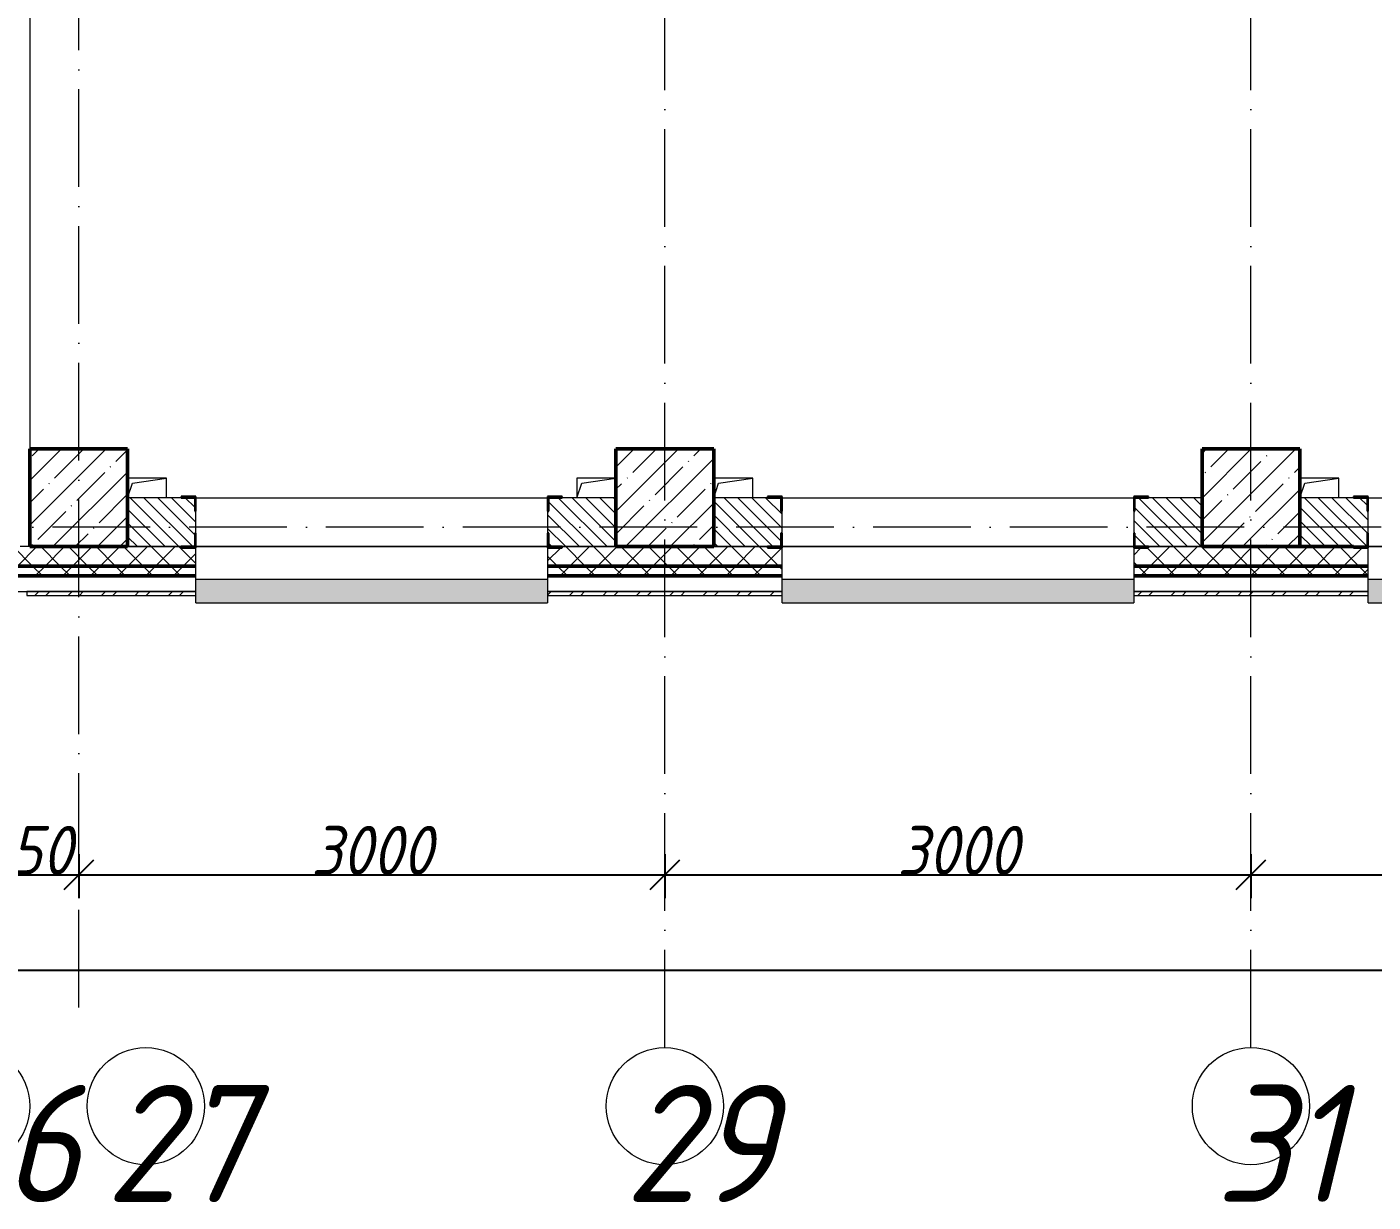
# Model space of a CAD drawing. Header units: millimetres. Extents: x -606178 to 312196, y -19338 to 632709.
# Drawn here: x -102380 to -95490, y 446520 to 452535 of the extents above; entities that cross this region are included whole.
import ezdxf

# ---------------------------------------------------------------- set-up
doc = ezdxf.new("R2010")
doc.units = ezdxf.units.MM
doc.linetypes.add('50_200_ШТРИХ_1Т_ш5_п1_п1_', pattern=[700, 500, -100, 0, -100])
for name, color, linetype, lineweight in [('A-____-____-DIMS', 7, 'Continuous', 9), ('A-FLOR-____-OTLN', 7, 'Continuous', 9), ('A-GENM-____-MCUT', 7, 'Continuous', 25), ('A-GENM-____-OTLN', 7, 'Continuous', 9), ('A-GENM-____-OTLN-1', 7, 'Continuous', 25), ('A-GLAZ-____-OTLN', 7, 'Continuous', 9), ('A-WALL-____-MCUT-2', 7, 'Continuous', 50), ('A-WALL-____-MCUT-3', 7, 'Continuous', 9), ('A-WALL-____-OTLN', 7, 'Continuous', 9), ('A-WALL-____-PATT-1', 7, 'Continuous', 9), ('A-WALL-FNSH-MCUT-1', 7, 'Continuous', 9), ('S-COLS-____-MCUT', 7, 'Continuous', 50), ('S-COLS-____-OTLN', 7, 'Continuous', 9), ('S-GRID-____-IDEN', 7, 'Continuous', 9), ('S-GRID-____-OTLN-1', 7, '50_200_ШТРИХ_1Т_ш5_п1_п1_', 9)]:
    doc.layers.add(name, color=color, linetype=linetype, lineweight=lineweight)
doc.layers.add('A-GLAZ-____-OTLN-1', color=7, linetype='Continuous', lineweight=9, true_color=0xc0c0c0)
doc.styles.add('ISOCPEUR_I', font='isocpeui.ttf', dxfattribs={"width": 0.9, "height": 2.5})
doc.styles.add('ISOCPEUR_I_9', font='isocpeui.ttf', dxfattribs={"width": 0.9, "height": 250})
doc.dimstyles.new('ISO-2_5_0_9К_БОЛЬШОЙ_ОСИ', dxfattribs={"dimscale": 304.8, "dimtxt": 248.995294, "dimasz": 0.492126, "dimexe": 0.393701, "dimexo": 0, "dimgap": 0, "dimtad": 1, "dimdec": 0, "dimzin": 0, "dimdsep": 46, "dimtxsty": 'ISOCPEUR_I_9', "dimblk1": 'OBLIQUE', "dimblk2": 'OBLIQUE', "dimsah": 1, "dimcen": 0.09, "dimdle": 0.393701, "dimazin": 0, "dimtfac": 1, "dimtdec": 4, "dimtix": 1, "dimtmove": 0, "dimatfit": 3, "dimfxl": 1, "dimtvp": 1, "dimtolj": 1, "dimtzin": 0, "dimarcsym": 2})
pattern_1 = [(45, (-140714.89, 451794.26), (-70.71068, 70.71068), []), (135, (-140714.89, 451794.26), (-70.71068, -70.71068), [])]
pattern_2 = [(135, (-140714.89, 451794.26), (-35.35534, -35.35534), [])]

# ---------------------------------------------------------------- blocks, each defined once
blk = doc.blocks.new('BSC_Колонна _Прямоугольная - 500х500-V71-АР1_План отверстий 3 этажа в осях 1-64_А-ГГ')
at = {"layer": 'S-COLS-____-OTLN'}
h = blk.add_hatch(dxfattribs=at)
h.set_pattern_fill('FP_108', color=256, style=0, pattern_type=2)
h.set_pattern_definition([(45, (-41600, 1668.96), (-114.04925, 114.04925), []), (45, (-41485.95, 1668.96), (-114.04925, 114.04925), [201.613, -40.323, 3.353, -36.97])])
h.paths.add_polyline_path([(-250, -250), (250, -250), (250, 250), (-250, 250)], flags=0)
at = {"layer": 'S-COLS-____-MCUT'}
for p, q in [((250, 250), (-250, 250)), ((-250, 250), (-250, -250)), ((250, -250), (250, 250)), ((-250, -250), (250, -250))]:
    blk.add_line(p, q, dxfattribs=at)
blk = doc.blocks.new('BSC_Колонна _Прямоугольная - 500х500-V106-АР1_План отверстий 3 этажа в осях 1-64_А-ГГ')
at = {"layer": 'S-COLS-____-OTLN'}
h = blk.add_hatch(dxfattribs=at)
h.set_pattern_fill('FP_129', color=256, style=0, pattern_type=2)
h.set_pattern_definition([(45, (-38600, 1668.96), (-114.04925, 114.04925), []), (45, (-38485.95, 1668.96), (-114.04925, 114.04925), [201.613, -40.323, 3.353, -36.97])])
h.paths.add_polyline_path([(-250, -250), (250, -250), (250, 250), (-250, 250)], flags=0)
at = {"layer": 'S-COLS-____-MCUT'}
for p, q in [((250, 250), (-250, 250)), ((-250, 250), (-250, -250)), ((250, -250), (250, 250)), ((-250, -250), (250, -250))]:
    blk.add_line(p, q, dxfattribs=at)
blk = doc.blocks.new('BSC_Колонна _Прямоугольная - 500х500-V108-АР1_План отверстий 3 этажа в осях 1-64_А-ГГ')
at = {"layer": 'S-COLS-____-OTLN'}
h = blk.add_hatch(dxfattribs=at)
h.set_pattern_fill('FP_131', color=256, style=0, pattern_type=2)
h.set_pattern_definition([(45, (-44600, 1668.96), (-114.04925, 114.04925), []), (45, (-44485.95, 1668.96), (-114.04925, 114.04925), [201.613, -40.323, 3.353, -36.97])])
h.paths.add_polyline_path([(-250, -250), (250, -250), (250, 250), (-250, 250)], flags=0)
at = {"layer": 'S-COLS-____-MCUT'}
for p, q in [((250, 250), (-250, 250)), ((-250, 250), (-250, -250)), ((250, -250), (250, 250)), ((-250, -250), (250, -250))]:
    blk.add_line(p, q, dxfattribs=at)
blk = doc.blocks.new('Фахверк_СКБ_Уголок - 250_2700-27497298-АР1_План отверстий 3 этажа в осях 1-64_А-ГГ')
at = {"layer": 'A-GENM-____-MCUT'}
for p, q in [((200, 181), (125, 181)), ((125, 181), (125, 106)), ((131, 106), (131, 175)), ((131, 175), (200, 175)), ((200, 175), (200, 181)), ((125, 106), (131, 106)), ((131, -6), (125, -6)), ((125, -6), (125, -81)), ((131, -75), (131, -6)), ((125, -81), (200, -81)), ((200, -75), (131, -75)), ((200, -81), (200, -75))]:
    blk.add_line(p, q, dxfattribs=at)
blk = doc.blocks.new('AR_Отверстие прямоугольное _в плите_ - AR_Отверстие прямоугольное _в плите_-30510712-АР1_План отверстий 3 этажа в осях 1-64_А-ГГ')
at = {"layer": 'A-GENM-____-OTLN'}
for p, q in [((100, 50), (-100, 50)), ((-100, -50), (-75, 25)), ((-75, 25), (100, 50)), ((100, -50), (100, 50))]:
    blk.add_line(p, q, dxfattribs=at)
blk = doc.blocks.new('AR_Отверстие прямоугольное _в плите_ - AR_Отверстие прямоугольное _в плите_-V177-АР1_План отверстий 3 этажа в осях 1-64_А-ГГ')
at = {"layer": 'A-GENM-____-OTLN'}
for p, q in [((100, 50), (-100, 50)), ((-100, 50), (-100, -50)), ((-100, -50), (-75, 25)), ((-75, 25), (100, 50))]:
    blk.add_line(p, q, dxfattribs=at)
blk = doc.blocks.new('Отлив_СКБ - Отлив витража_120_НВФ-31885687-АР1_План отверстий 3 этажа в осях 1-64_А-ГГ')
at = {"layer": 'A-GLAZ-____-OTLN-1'}
for points in [[(0, 0), (0, -2), (1800, -2), (1800, 0), (534.2, 0)], [(0, -2), (0, -120), (1800, -120), (1800, -2), (534.2, -2)]]:
    blk.add_hatch(color=256, dxfattribs=at).paths.add_polyline_path(points, flags=0)
at = {"layer": 'A-GLAZ-____-OTLN'}
for p, q in [((0, 0), (1800, 0)), ((1800, -2), (0, -2)), ((0, -120), (0, -83)), ((0, -120), (1800, -120)), ((1800, -83), (1800, -120))]:
    blk.add_line(p, q, dxfattribs=at)
blk = doc.blocks.new('Отлив_СКБ - Отлив витража_120_НВФ-31885688-АР1_План отверстий 3 этажа в осях 1-64_А-ГГ')
at = {"layer": 'A-GLAZ-____-OTLN-1'}
for points in [[(4275.3, -2), (4800, -2), (4800, 0), (0, 0), (0, -2), (740.4, -2)], [(4275.3, -120), (4800, -120), (4800, -2), (0, -2), (0, -120), (740.4, -120)]]:
    blk.add_hatch(color=256, dxfattribs=at).paths.add_polyline_path(points, flags=0)
at = {"layer": 'A-GLAZ-____-OTLN'}
for p, q in [((0, 0), (4800, 0)), ((4800, -2), (0, -2)), ((0, -120), (0, -83)), ((0, -120), (4800, -120)), ((4800, -83), (4800, -120))]:
    blk.add_line(p, q, dxfattribs=at)
blk = doc.blocks.new('Ось сетки - Круг_Ø6_00__ISO-2_5_0_9K_-25732049-АР1_План отверстий 1 этажа в осях 1-64_А-ГГ')
at = {"layer": 'S-GRID-____-IDEN'}
blk.add_circle((0, 0), 3, dxfattribs=at)
blk = doc.blocks.new('_Oblique')
at = {"color": 0, "linetype": 'ByBlock', "lineweight": -2}
blk.add_line((-0.5, -0.5), (0.5, 0.5), dxfattribs=at)
blk = doc.blocks.new('*D5072')
at = {"layer": 'A-____-____-DIMS', "color": 0, "lineweight": -2, "transparency": 16777216}
for p, q in [((-102664.9, 448301.8), (-102664.9, 448075.7)), ((-102114.9, 448301.8), (-102114.9, 448075.7)), ((-102784.9, 448195.7), (-101994.9, 448195.7))]:
    blk.add_line(p, q, dxfattribs=at)
at = {"layer": 'Defpoints', "color": 0, "transparency": 16777216}
for p in [(-102664.9, 448301.8), (-102114.9, 448301.8), (-102114.9, 448195.7)]:
    blk.add_point(p, dxfattribs=at)
at = {"layer": 'A-____-____-DIMS', "color": 0, "lineweight": -2, "transparency": 16777216, "xscale": 150, "yscale": 150, "zscale": 150, "rotation": 180}
blk.add_blockref('_Oblique', (-102664.9, 448195.7), dxfattribs=at)
at = {"layer": 'A-____-____-DIMS', "color": 0, "lineweight": -2, "transparency": 16777216, "xscale": 150, "yscale": 150, "zscale": 150}
blk.add_blockref('_Oblique', (-102114.9, 448195.7), dxfattribs=at)
at = {"layer": 'A-____-____-DIMS', "color": 0, "transparency": 16777216, "insert": (-102389.9, 448320.7), "char_height": 250, "width": 568.858, "attachment_point": 5, "style": 'ISOCPEUR_I_9'}
blk.add_mtext('\\A1;550', dxfattribs=at)
blk = doc.blocks.new('*D5073')
at = {"layer": 'A-____-____-DIMS', "color": 0, "lineweight": -2, "transparency": 16777216}
for p, q in [((-102114.9, 448301.8), (-102114.9, 448075.7)), ((-99114.9, 448301.8), (-99114.9, 448075.7)), ((-102234.9, 448195.7), (-98994.9, 448195.7))]:
    blk.add_line(p, q, dxfattribs=at)
at = {"layer": 'Defpoints', "color": 0, "transparency": 16777216}
for p in [(-102114.9, 448301.8), (-99114.9, 448301.8), (-99114.9, 448195.7)]:
    blk.add_point(p, dxfattribs=at)
at = {"layer": 'A-____-____-DIMS', "color": 0, "lineweight": -2, "transparency": 16777216, "xscale": 150, "yscale": 150, "zscale": 150, "rotation": 180}
blk.add_blockref('_Oblique', (-102114.9, 448195.7), dxfattribs=at)
at = {"layer": 'A-____-____-DIMS', "color": 0, "lineweight": -2, "transparency": 16777216, "xscale": 150, "yscale": 150, "zscale": 150}
blk.add_blockref('_Oblique', (-99114.9, 448195.7), dxfattribs=at)
at = {"layer": 'A-____-____-DIMS', "color": 0, "transparency": 16777216, "insert": (-100614.9, 448320.7), "char_height": 250, "width": 758.478, "attachment_point": 5, "style": 'ISOCPEUR_I_9'}
blk.add_mtext('\\A1;3000', dxfattribs=at)
blk = doc.blocks.new('*D5074')
at = {"layer": 'A-____-____-DIMS', "color": 0, "lineweight": -2, "transparency": 16777216}
for p, q in [((-99114.9, 448301.8), (-99114.9, 448075.7)), ((-96114.9, 448301.8), (-96114.9, 448075.7)), ((-99234.9, 448195.7), (-95994.9, 448195.7))]:
    blk.add_line(p, q, dxfattribs=at)
at = {"layer": 'Defpoints', "color": 0, "transparency": 16777216}
for p in [(-99114.9, 448301.8), (-96114.9, 448301.8), (-96114.9, 448195.7)]:
    blk.add_point(p, dxfattribs=at)
at = {"layer": 'A-____-____-DIMS', "color": 0, "lineweight": -2, "transparency": 16777216, "xscale": 150, "yscale": 150, "zscale": 150, "rotation": 180}
blk.add_blockref('_Oblique', (-99114.9, 448195.7), dxfattribs=at)
at = {"layer": 'A-____-____-DIMS', "color": 0, "lineweight": -2, "transparency": 16777216, "xscale": 150, "yscale": 150, "zscale": 150}
blk.add_blockref('_Oblique', (-96114.9, 448195.7), dxfattribs=at)
at = {"layer": 'A-____-____-DIMS', "color": 0, "transparency": 16777216, "insert": (-97614.9, 448320.7), "char_height": 250, "width": 758.478, "attachment_point": 5, "style": 'ISOCPEUR_I_9'}
blk.add_mtext('\\A1;3000', dxfattribs=at)
blk = doc.blocks.new('*D5075')
at = {"layer": 'A-____-____-DIMS', "color": 0, "lineweight": -2, "transparency": 16777216}
for p, q in [((-96114.9, 448301.8), (-96114.9, 448075.7)), ((-90114.9, 448301.8), (-90114.9, 448075.7)), ((-96234.9, 448195.7), (-89994.9, 448195.7))]:
    blk.add_line(p, q, dxfattribs=at)
at = {"layer": 'Defpoints', "color": 0, "transparency": 16777216}
for p in [(-96114.9, 448301.8), (-90114.9, 448301.8), (-90114.9, 448195.7)]:
    blk.add_point(p, dxfattribs=at)
at = {"layer": 'A-____-____-DIMS', "color": 0, "lineweight": -2, "transparency": 16777216, "xscale": 150, "yscale": 150, "zscale": 150, "rotation": 180}
blk.add_blockref('_Oblique', (-96114.9, 448195.7), dxfattribs=at)
at = {"layer": 'A-____-____-DIMS', "color": 0, "lineweight": -2, "transparency": 16777216, "xscale": 150, "yscale": 150, "zscale": 150}
blk.add_blockref('_Oblique', (-90114.9, 448195.7), dxfattribs=at)
at = {"layer": 'A-____-____-DIMS', "color": 0, "transparency": 16777216, "insert": (-93114.9, 448320.7), "char_height": 250, "width": 758.478, "attachment_point": 5, "style": 'ISOCPEUR_I_9'}
blk.add_mtext('\\A1;6000', dxfattribs=at)
blk = doc.blocks.new('*D5091')
at = {"layer": 'A-____-____-DIMS', "color": 0, "lineweight": -2, "transparency": 16777216}
for p, q in [((-143064.9, 447813.6), (-143064.9, 447587.5)), ((-39564.9, 447813.6), (-39564.9, 447587.5)), ((-143184.9, 447707.5), (-39444.9, 447707.5))]:
    blk.add_line(p, q, dxfattribs=at)
at = {"layer": 'Defpoints', "color": 0, "transparency": 16777216}
for p in [(-143064.9, 447813.6), (-39564.9, 447813.6), (-39564.9, 447707.5)]:
    blk.add_point(p, dxfattribs=at)
at = {"layer": 'A-____-____-DIMS', "color": 0, "lineweight": -2, "transparency": 16777216, "xscale": 150, "yscale": 150, "zscale": 150, "rotation": 180}
blk.add_blockref('_Oblique', (-143064.9, 447707.5), dxfattribs=at)
at = {"layer": 'A-____-____-DIMS', "color": 0, "lineweight": -2, "transparency": 16777216, "xscale": 150, "yscale": 150, "zscale": 150}
blk.add_blockref('_Oblique', (-39564.9, 447707.5), dxfattribs=at)
at = {"layer": 'A-____-____-DIMS', "color": 0, "transparency": 16777216, "insert": (-91314.9, 447832.5), "char_height": 250, "width": 1080.257, "attachment_point": 5, "style": 'ISOCPEUR_I_9'}
blk.add_mtext('\\A1;103500', dxfattribs=at)

msp = doc.modelspace()

# ---------------------------------------------------------------- hatches: boundary and pattern name
at = {"layer": 'A-WALL-____-PATT-1'}
h = msp.add_hatch(dxfattribs=at)
h.set_pattern_fill('FP_6', color=256, style=0, pattern_type=2)
h.set_pattern_definition(pattern_2)
h.paths.add_polyline_path([(-99708.891, 449875.3011), (-99364.891, 449875.3011), (-99364.891, 450125.3011), (-99708.891, 450125.3011), (-99708.891, 450056.3011), (-99714.891, 450056.3011), (-99714.891, 449944.3011), (-99708.891, 449944.3011), (-99708.891, 449879.5868)], flags=0)
h.paths.add_polyline_path([(-101520.891, 449875.3011), (-101520.891, 449944.3011), (-101514.891, 449944.3011), (-101514.891, 450056.3011), (-101520.891, 450056.3011), (-101520.891, 450125.3011), (-101864.891, 450125.3011), (-101864.891, 449875.3011), (-101589.891, 449875.3011)], flags=0)
h = msp.add_hatch(dxfattribs=at)
h.set_pattern_fill('FP_6', color=256, style=0, pattern_type=2)
h.set_pattern_definition(pattern_2)
h.paths.add_polyline_path([(-96364.891, 449875.3011), (-96364.891, 450125.3011), (-96708.891, 450125.3011), (-96708.891, 450056.3011), (-96714.891, 450056.3011), (-96714.891, 449944.3011), (-96708.891, 449944.3011), (-96708.891, 449875.3011), (-96541.9607, 449875.3011)], flags=0)
h.paths.add_polyline_path([(-98520.891, 449875.3011), (-98520.891, 449944.3011), (-98514.891, 449944.3011), (-98514.891, 450056.3011), (-98520.891, 450056.3011), (-98520.891, 450125.3011), (-98864.891, 450125.3011), (-98864.891, 449875.3011), (-98589.891, 449875.3011)], flags=0)
h = msp.add_hatch(dxfattribs=at)
h.set_pattern_fill('FP_6', color=256, style=0, pattern_type=2)
h.set_pattern_definition(pattern_2)
h.paths.add_polyline_path([(-90708.891, 449875.3011), (-90364.891, 449875.3011), (-90364.891, 450125.3011), (-90708.891, 450125.3011), (-90708.891, 450056.3011), (-90714.891, 450056.3011), (-90714.891, 449944.3011), (-90708.891, 449944.3011), (-90708.891, 449879.5868)], flags=0)
h.paths.add_polyline_path([(-95658.2285, 449875.3011), (-95520.891, 449875.3011), (-95520.891, 449944.3011), (-95514.891, 449944.3011), (-95514.891, 450056.3011), (-95520.891, 450056.3011), (-95520.891, 450125.3011), (-95864.891, 450125.3011), (-95864.891, 449875.3011)], flags=0)
h = msp.add_hatch(dxfattribs=at)
h.set_pattern_fill('FP_1', color=256, style=0, pattern_type=2)
h.set_pattern_definition(pattern_1)
h.paths.add_polyline_path([(-39964.891, 449775.3011), (-39464.891, 449775.3011), (-39464.891, 449875.3011), (-48489.891, 449875.3011), (-48489.891, 449869.3011), (-48564.891, 449869.3011), (-48564.891, 449775.3011), (-39983.1035, 449775.3011)], flags=0)
h.paths.add_polyline_path([(-51471.6214, 449775.3011), (-50364.891, 449775.3011), (-50364.891, 449869.3011), (-50439.891, 449869.3011), (-50439.891, 449875.3011), (-58314.891, 449875.3011), (-58314.891, 449775.3011), (-51714.891, 449775.3011)], flags=0)
h.paths.add_polyline_path([(-59314.891, 449775.3011), (-59314.891, 449875.3011), (-60439.891, 449875.3011), (-60439.891, 449869.3011), (-60514.891, 449869.3011), (-60514.891, 449775.3011), (-59425.2106, 449775.3011)], flags=0)
h.paths.add_polyline_path([(-62314.891, 449775.3011), (-62314.891, 449869.3011), (-62389.891, 449869.3011), (-62389.891, 449875.3011), (-63439.891, 449875.3011), (-63439.891, 449869.3011), (-63514.891, 449869.3011), (-63514.891, 449775.3011), (-62960.1392, 449775.3011)], flags=0)
h.paths.add_polyline_path([(-65314.891, 449775.3011), (-65314.891, 449875.3011), (-66439.891, 449875.3011), (-66439.891, 449869.3011), (-66514.891, 449869.3011), (-66514.891, 449775.3011), (-66439.891, 449775.3011)], flags=0)
h.paths.add_polyline_path([(-69714.891, 449775.3011), (-68314.891, 449775.3011), (-68314.891, 449875.3011), (-69639.891, 449875.3011), (-69639.891, 449869.3011), (-69714.891, 449869.3011)], flags=0)
h.paths.add_polyline_path([(-71797.4607, 449775.3011), (-71514.891, 449775.3011), (-71514.891, 449869.3011), (-71589.891, 449869.3011), (-71589.891, 449875.3011), (-72639.891, 449875.3011), (-72639.891, 449869.3011), (-72714.891, 449869.3011), (-72714.891, 449775.3011), (-72681.1928, 449775.3011)], flags=0)
h.paths.add_polyline_path([(-74514.891, 449775.3011), (-74514.891, 449875.3011), (-75639.891, 449875.3011), (-75639.891, 449869.3011), (-75714.891, 449869.3011), (-75714.891, 449775.3011), (-75639.891, 449775.3011)], flags=0)
h.paths.add_polyline_path([(-77864.891, 449775.3011), (-77514.891, 449775.3011), (-77514.891, 449869.3011), (-77589.891, 449869.3011), (-77589.891, 449875.3011), (-78639.891, 449875.3011), (-78639.891, 449869.3011), (-78714.891, 449869.3011), (-78714.891, 449775.3011), (-77983.5857, 449775.3011)], flags=0)
h.paths.add_polyline_path([(-80514.891, 449775.3011), (-80514.891, 449869.3011), (-80589.891, 449869.3011), (-80589.891, 449875.3011), (-81639.891, 449875.3011), (-81639.891, 449869.3011), (-81714.891, 449869.3011), (-81714.891, 449775.3011), (-80634.7821, 449775.3011)], flags=0)
h.paths.add_polyline_path([(-83514.891, 449775.3011), (-83514.891, 449869.3011), (-83589.891, 449869.3011), (-83589.891, 449875.3011), (-84639.891, 449875.3011), (-84639.891, 449869.3011), (-84714.891, 449869.3011), (-84714.891, 449775.3011), (-84169.7107, 449775.3011)], flags=0)
h.paths.add_polyline_path([(-87704.6392, 449775.3011), (-86514.891, 449775.3011), (-86514.891, 449869.3011), (-86589.891, 449869.3011), (-86589.891, 449875.3011), (-87639.891, 449875.3011), (-87639.891, 449869.3011), (-87714.891, 449869.3011), (-87714.891, 449775.3011), (-87708.891, 449775.3011)], flags=0)
h.paths.add_polyline_path([(-90714.891, 449775.3011), (-89514.891, 449775.3011), (-89514.891, 449869.3011), (-89589.891, 449869.3011), (-89589.891, 449875.3011), (-90639.891, 449875.3011), (-90639.891, 449869.3011), (-90714.891, 449869.3011)], flags=0)
h.paths.add_polyline_path([(-95658.2285, 449775.3011), (-95514.891, 449775.3011), (-95514.891, 449869.3011), (-95589.891, 449869.3011), (-95589.891, 449875.3011), (-96639.891, 449875.3011), (-96639.891, 449869.3011), (-96714.891, 449869.3011), (-96714.891, 449775.3011), (-95864.891, 449775.3011)], flags=0)
h.paths.add_polyline_path([(-98514.891, 449775.3011), (-98514.891, 449869.3011), (-98589.891, 449869.3011), (-98589.891, 449875.3011), (-99639.891, 449875.3011), (-99639.891, 449869.3011), (-99714.891, 449869.3011), (-99714.891, 449775.3011), (-98520.891, 449775.3011)], flags=0)
h.paths.add_polyline_path([(-101844.3535, 449775.3011), (-101514.891, 449775.3011), (-101514.891, 449869.3011), (-101589.891, 449869.944), (-101589.891, 449875.3011), (-102914.891, 449875.3011), (-102914.891, 449775.3011)], flags=0)
h.paths.add_polyline_path([(-105379.2821, 449775.3011), (-104714.891, 449775.3011), (-104714.891, 449869.3011), (-104789.891, 449869.3011), (-104789.891, 449875.3011), (-105914.891, 449875.3011), (-105914.891, 449775.3011)], flags=0)
h.paths.add_polyline_path([(-107714.891, 449775.3011), (-107714.891, 449869.3011), (-107789.891, 449869.3011), (-107789.891, 449875.3011), (-108839.891, 449875.3011), (-108839.891, 449869.3011), (-108914.891, 449869.3011), (-108914.2107, 449775.3011), (-107720.891, 449775.3011)], flags=0)
h.paths.add_polyline_path([(-110714.891, 449775.3011), (-110714.891, 449869.3011), (-110789.891, 449869.3011), (-110789.891, 449875.3011), (-111914.891, 449875.3011), (-111914.891, 449775.3011), (-111565.4071, 449775.3011)], flags=0)
h.paths.add_polyline_path([(-113714.891, 449775.3011), (-113714.891, 449869.3011), (-113789.891, 449869.3011), (-113789.891, 449875.3011), (-114914.891, 449875.3011), (-114914.891, 449775.3011), (-114216.6036, 449775.3011)], flags=0)
h.paths.add_polyline_path([(-116714.891, 449775.3011), (-116714.891, 449869.3011), (-116789.891, 449869.3011), (-116789.891, 449875.3011), (-117839.891, 449875.3011), (-117839.891, 449869.3011), (-117914.891, 449869.3011), (-117914.891, 449775.3011), (-117751.5321, 449775.3011)], flags=0)
h.paths.add_polyline_path([(-126588.8536, 449775.3011), (-125714.891, 449775.3011), (-125714.891, 449869.3011), (-125789.891, 449869.3011), (-125789.891, 449875.3011), (-126839.891, 449875.3011), (-126839.891, 449869.3011), (-126914.891, 449869.3011), (-126914.891, 449775.3011)], flags=0)
h.paths.add_polyline_path([(-128356.3179, 449775.3011), (-127914.891, 449775.3011), (-127914.891, 449869.3011), (-127989.891, 449869.3011), (-127989.891, 449875.3011), (-133239.891, 449875.3011), (-133239.891, 449869.3011), (-133314.891, 449869.3011), (-133314.891, 449775.3011), (-129814.891, 449775.3011)], flags=0)
h.paths.add_polyline_path([(-135426.175, 449775.3011), (-134314.891, 449775.3011), (-134314.891, 449869.3011), (-134389.891, 449869.3011), (-134389.891, 449875.3011), (-143164.891, 449875.3011), (-143164.891, 449775.3011), (-137193.6393, 449775.3011)], flags=0)
h = msp.add_hatch(dxfattribs=at)
h.set_pattern_fill('FP_1', color=256, style=0, pattern_type=2)
h.set_pattern_definition(pattern_1)
h.paths.add_polyline_path([(-39464.891, 449725.3011), (-39364.891, 449725.3011), (-39364.891, 449775.3011), (-48564.891, 449775.3011), (-48564.891, 449725.3011), (-39983.1035, 449725.3011)], flags=0)
h.paths.add_polyline_path([(-51471.6214, 449725.3011), (-50364.891, 449725.3011), (-50364.891, 449775.3011), (-58314.891, 449775.3011), (-58314.891, 449725.3011), (-52355.3535, 449725.3011)], flags=0)
h.paths.add_polyline_path([(-59425.2106, 449725.3011), (-59314.891, 449725.3011), (-59314.891, 449775.3011), (-60514.891, 449775.3011), (-60514.891, 449725.3011), (-60308.9428, 449725.3011)], flags=0)
h.paths.add_polyline_path([(-63514.891, 449725.3011), (-62314.891, 449725.3011), (-62314.891, 449775.3011), (-63514.891, 449775.3011)], flags=0)
h.paths.add_polyline_path([(-66495.0678, 449725.3011), (-65314.891, 449725.3011), (-65314.891, 449775.3011), (-66514.891, 449775.3011), (-66514.891, 449725.3011)], flags=0)
h.paths.add_polyline_path([(-68314.891, 449725.3011), (-68314.891, 449775.3011), (-69714.891, 449775.3011), (-69714.891, 449725.3011), (-69146.2642, 449725.3011)], flags=0)
h.paths.add_polyline_path([(-71514.891, 449725.3011), (-71514.891, 449775.3011), (-72714.891, 449775.3011), (-72714.891, 449725.3011), (-71797.4607, 449725.3011)], flags=0)
h.paths.add_polyline_path([(-74514.891, 449725.3011), (-74514.891, 449775.3011), (-75714.891, 449775.3011), (-75714.891, 449725.3011)], flags=0)
h.paths.add_polyline_path([(-77514.891, 449725.3011), (-77514.891, 449775.3011), (-78714.891, 449775.3011), (-78714.891, 449725.3011), (-77983.5857, 449725.3011)], flags=0)
h.paths.add_polyline_path([(-81714.891, 449725.3011), (-80514.891, 449725.3011), (-80514.891, 449775.3011), (-81714.891, 449775.3011)], flags=0)
h.paths.add_polyline_path([(-84714.891, 449725.3011), (-83514.891, 449725.3011), (-83514.891, 449775.3011), (-84714.891, 449775.3011)], flags=0)
h.paths.add_polyline_path([(-87704.6392, 449725.3011), (-86514.891, 449725.3011), (-86514.891, 449775.3011), (-87714.891, 449775.3011), (-87714.891, 449725.3011)], flags=0)
h.paths.add_polyline_path([(-89514.891, 449725.3011), (-89514.891, 449775.3011), (-90714.891, 449775.3011), (-90714.891, 449725.3011), (-90355.8357, 449725.3011)], flags=0)
h.paths.add_polyline_path([(-95658.2285, 449725.3011), (-95514.891, 449725.3011), (-95514.891, 449775.3011), (-96714.891, 449775.3011), (-96714.891, 449725.3011), (-96541.9607, 449725.3011)], flags=0)
h.paths.add_polyline_path([(-98514.891, 449725.3011), (-98514.891, 449775.3011), (-99714.891, 449775.3011), (-99714.891, 449725.3011), (-99193.1571, 449725.3011)], flags=0)
h.paths.add_polyline_path([(-101844.3535, 449725.3011), (-101514.891, 449725.3011), (-101514.891, 449775.3011), (-102914.891, 449775.3011), (-102914.891, 449725.3011)], flags=0)
h.paths.add_polyline_path([(-104714.891, 449725.3011), (-104714.891, 449775.3011), (-105914.891, 449775.3011), (-105914.891, 449725.3011), (-105379.2821, 449725.3011)], flags=0)
h.paths.add_polyline_path([(-107714.891, 449725.3011), (-107714.891, 449775.3011), (-108914.891, 449775.3011), (-108914.2107, 449725.3011)], flags=0)
h.paths.add_polyline_path([(-110714.891, 449725.3011), (-110714.891, 449775.3011), (-111914.891, 449775.3011), (-111914.891, 449725.3011), (-111565.4071, 449725.3011)], flags=0)
h.paths.add_polyline_path([(-113714.891, 449725.3011), (-113714.891, 449775.3011), (-114914.891, 449775.3011), (-114914.891, 449725.3011), (-114216.6036, 449725.3011)], flags=0)
h.paths.add_polyline_path([(-117751.5321, 449725.3011), (-116714.891, 449725.3011), (-116714.891, 449775.3011), (-117914.891, 449775.3011), (-117914.891, 449725.3011)], flags=0)
h.paths.add_polyline_path([(-126914.891, 449725.3011), (-125714.891, 449725.3011), (-125714.891, 449775.3011), (-126914.891, 449775.3011)], flags=0)
h.paths.add_polyline_path([(-127914.891, 449725.3011), (-127914.891, 449775.3011), (-133314.891, 449775.3011), (-133314.891, 449725.3011), (-128356.3179, 449725.3011)], flags=0)
h.paths.add_polyline_path([(-134542.4429, 449725.3011), (-134314.891, 449725.3011), (-134314.891, 449775.3011), (-143264.891, 449775.3011), (-143264.891, 449725.3011), (-135426.175, 449725.3011)], flags=0)
h = msp.add_hatch(dxfattribs=at)
h.set_pattern_fill('FP_3', color=256, style=0, pattern_type=2)
h.set_pattern_definition([(45, (-140714.89, 451794.26), (-85.53659, 85.53659), []), (45, (-140657.87, 451794.26), (-85.53659, 85.53659), [])])
h.paths.add_polyline_path([(-69146.2642, 449625.3011), (-68849.891, 449625.3011), (-68849.891, 449645.3011), (-69713.891, 449645.3011), (-69713.891, 449625.3011)], flags=0)
h.paths.add_polyline_path([(-71514.891, 449625.3011), (-71514.891, 449645.3011), (-72714.891, 449645.3011), (-72714.891, 449625.3011), (-71797.4607, 449625.3011)], flags=0)
h.paths.add_polyline_path([(-74514.891, 449625.3011), (-74514.891, 449645.3011), (-75714.891, 449645.3011), (-75714.891, 449625.3011)], flags=0)
h.paths.add_polyline_path([(-77983.5857, 449625.3011), (-77514.891, 449625.3011), (-77514.891, 449645.3011), (-78713.891, 449645.3011), (-78713.891, 449625.3011)], flags=0)
h.paths.add_polyline_path([(-81714.891, 449625.3011), (-80514.891, 449625.3011), (-80514.891, 449645.3011), (-81714.891, 449645.3011)], flags=0)
h.paths.add_polyline_path([(-84169.7107, 449625.3011), (-83514.891, 449625.3011), (-83514.891, 449645.3011), (-84713.891, 449645.3011), (-84713.891, 449625.3011)], flags=0)
h.paths.add_polyline_path([(-86514.891, 449625.3011), (-86514.891, 449645.3011), (-87714.891, 449645.3011), (-87714.891, 449625.3011), (-86820.9071, 449625.3011)], flags=0)
h.paths.add_polyline_path([(-89514.891, 449625.3011), (-89514.891, 449645.3011), (-90714.891, 449645.3011), (-90714.891, 449625.3011), (-90355.8357, 449625.3011)], flags=0)
h.paths.add_polyline_path([(-95658.2285, 449625.3011), (-95514.891, 449625.3011), (-95514.891, 449645.3011), (-96714.891, 449645.3011), (-96714.891, 449625.3011), (-96541.9607, 449625.3011)], flags=0)
h.paths.add_polyline_path([(-99714.891, 449625.3011), (-98514.891, 449625.3011), (-98514.891, 449645.3011), (-99714.891, 449645.3011)], flags=0)
h.paths.add_polyline_path([(-102379.891, 449625.3011), (-101514.891, 449625.3011), (-101514.891, 449645.3011), (-102379.891, 449645.3011)], flags=0)

# ---------------------------------------------------------------- linework, layer by layer
at = {"layer": 'A-FLOR-____-OTLN'}
msp.add_line((-102364.891, 457125.3011), (-102364.891, 450375.3011), dxfattribs=at)
at = {"layer": 'A-WALL-____-MCUT-2'}
for p, q in [((-95589.891, 449875.3011), (-95864.891, 449875.3011)), ((-95864.891, 449875.3011), (-95589.891, 449875.3011)), ((-102914.891, 449775.3011), (-101514.891, 449775.3011)), ((-102914.891, 449725.3011), (-101514.891, 449725.3011)), ((-99714.891, 449775.3011), (-98514.891, 449775.3011)), ((-99714.891, 449725.3011), (-98514.891, 449725.3011)), ((-96714.891, 449775.3011), (-95514.891, 449775.3011)), ((-96714.891, 449725.3011), (-95514.891, 449725.3011))]:
    msp.add_line(p, q, dxfattribs=at)
at = {"layer": 'A-WALL-____-MCUT-3'}
for p, q in [((-101589.891, 450125.3011), (-101864.891, 450125.3011)), ((-99364.891, 450125.3011), (-99639.891, 450125.3011)), ((-98589.891, 450125.3011), (-98864.891, 450125.3011)), ((-96364.891, 450125.3011), (-96639.891, 450125.3011)), ((-95589.891, 450125.3011), (-95864.891, 450125.3011)), ((-101514.891, 449944.3011), (-101514.891, 450056.3011)), ((-99714.891, 450056.3011), (-99714.891, 449944.3011)), ((-98514.891, 449944.3011), (-98514.891, 450056.3011)), ((-96714.891, 450056.3011), (-96714.891, 449944.3011)), ((-95514.891, 449944.3011), (-95514.891, 450056.3011)), ((-102364.891, 449875.3011), (-102414.891, 449875.3011)), ((-101589.891, 449875.3011), (-101864.891, 449875.3011)), ((-101864.891, 449875.3011), (-101589.891, 449875.3011)), ((-101514.891, 449645.3011), (-101514.891, 449869.3011)), ((-99714.891, 449869.3011), (-99714.891, 449645.3011)), ((-99364.891, 449875.3011), (-99639.891, 449875.3011)), ((-99639.891, 449875.3011), (-99364.891, 449875.3011)), ((-98589.891, 449875.3011), (-98864.891, 449875.3011)), ((-98864.891, 449875.3011), (-98589.891, 449875.3011)), ((-98514.891, 449645.3011), (-98514.891, 449869.3011)), ((-96714.891, 449869.3011), (-96714.891, 449645.3011)), ((-96364.891, 449875.3011), (-96639.891, 449875.3011)), ((-96639.891, 449875.3011), (-96364.891, 449875.3011)), ((-95514.891, 449645.3011), (-95514.891, 449869.3011)), ((-102914.891, 449645.3011), (-101514.891, 449645.3011)), ((-99714.891, 449645.3011), (-98514.891, 449645.3011)), ((-96714.891, 449645.3011), (-95514.891, 449645.3011))]:
    msp.add_line(p, q, dxfattribs=at)
at = {"layer": 'A-WALL-____-OTLN'}
for p, q in [((-101514.891, 450125.3011), (-99714.891, 450125.3011)), ((-98514.891, 450125.3011), (-96714.891, 450125.3011)), ((-95514.891, 450125.3011), (-90714.891, 450125.3011)), ((-101514.891, 449875.3011), (-99714.891, 449875.3011)), ((-99714.891, 449875.3011), (-101514.891, 449875.3011)), ((-98514.891, 449875.3011), (-96714.891, 449875.3011)), ((-96714.891, 449875.3011), (-98514.891, 449875.3011)), ((-95514.891, 449875.3011), (-90714.891, 449875.3011)), ((-90714.891, 449875.3011), (-95514.891, 449875.3011))]:
    msp.add_line(p, q, dxfattribs=at)
at = {"layer": 'A-WALL-FNSH-MCUT-1'}
for p, q in [((-101514.891, 449645.3011), (-102379.891, 449645.3011)), ((-102379.891, 449645.3011), (-102379.891, 449625.3011)), ((-101514.891, 449625.3011), (-101514.891, 449645.3011)), ((-98514.891, 449645.3011), (-99714.891, 449645.3011)), ((-99714.891, 449645.3011), (-99714.891, 449625.3011)), ((-98514.891, 449625.3011), (-98514.891, 449645.3011)), ((-95514.891, 449645.3011), (-96714.891, 449645.3011)), ((-96714.891, 449645.3011), (-96714.891, 449625.3011)), ((-95514.891, 449625.3011), (-95514.891, 449645.3011)), ((-102379.891, 449625.3011), (-101514.891, 449625.3011)), ((-99714.891, 449625.3011), (-98514.891, 449625.3011)), ((-96714.891, 449625.3011), (-95514.891, 449625.3011))]:
    msp.add_line(p, q, dxfattribs=at)
at = {"layer": 'S-GRID-____-OTLN-1'}
for p, q in [((-102114.891, 447515.7004), (-102114.891, 461944.7985)), ((-99114.891, 447311.6528), (-99114.891, 461944.7985)), ((-96114.891, 447311.6528), (-96114.891, 461944.7985)), ((-36640.4843, 449975.3011), (-145383.6612, 449975.3011)), ((-36640.4843, 449975.3011), (-145383.6612, 449975.3011))]:
    msp.add_line(p, q, dxfattribs=at)

# ---------------------------------------------------------------- block references
at = {"layer": 'A-GENM-____-OTLN'}
for name, p in [('AR_Отверстие прямоугольное _в плите_ - AR_Отверстие прямоугольное _в плите_-30510712-АР1_План отверстий 3 этажа в осях 1-64_А-ГГ', (-101764.891, 450175.3011)), ('AR_Отверстие прямоугольное _в плите_ - AR_Отверстие прямоугольное _в плите_-V177-АР1_План отверстий 3 этажа в осях 1-64_А-ГГ', (-99464.891, 450175.3011)), ('AR_Отверстие прямоугольное _в плите_ - AR_Отверстие прямоугольное _в плите_-30510712-АР1_План отверстий 3 этажа в осях 1-64_А-ГГ', (-98764.891, 450175.3011)), ('AR_Отверстие прямоугольное _в плите_ - AR_Отверстие прямоугольное _в плите_-30510712-АР1_План отверстий 3 этажа в осях 1-64_А-ГГ', (-95764.891, 450175.3011))]:
    msp.add_blockref(name, p, dxfattribs=at)
at = {"layer": 'A-GENM-____-OTLN-1', "rotation": 180}
for p in [(-101389.891, 450050.3011), (-98389.891, 450050.3011), (-95389.891, 450050.3011)]:
    msp.add_blockref('Фахверк_СКБ_Уголок - 250_2700-27497298-АР1_План отверстий 3 этажа в осях 1-64_А-ГГ', p, dxfattribs=at)
at = {"layer": 'A-GENM-____-OTLN-1'}
for p in [(-99839.891, 449950.3011), (-96839.891, 449950.3011)]:
    msp.add_blockref('Фахверк_СКБ_Уголок - 250_2700-27497298-АР1_План отверстий 3 этажа в осях 1-64_А-ГГ', p, dxfattribs=at)
at = {"layer": 'A-GLAZ-____-OTLN'}
for name, p in [('Отлив_СКБ - Отлив витража_120_НВФ-31885687-АР1_План отверстий 3 этажа в осях 1-64_А-ГГ', (-101514.891, 449708.3011)), ('Отлив_СКБ - Отлив витража_120_НВФ-31885687-АР1_План отверстий 3 этажа в осях 1-64_А-ГГ', (-98514.891, 449708.3011)), ('Отлив_СКБ - Отлив витража_120_НВФ-31885688-АР1_План отверстий 3 этажа в осях 1-64_А-ГГ', (-95514.891, 449708.3011))]:
    msp.add_blockref(name, p, dxfattribs=at)
at = {"layer": 'S-COLS-____-OTLN'}
for name, p in [('BSC_Колонна _Прямоугольная - 500х500-V106-АР1_План отверстий 3 этажа в осях 1-64_А-ГГ', (-102114.891, 450125.3011)), ('BSC_Колонна _Прямоугольная - 500х500-V71-АР1_План отверстий 3 этажа в осях 1-64_А-ГГ', (-99114.891, 450125.3011)), ('BSC_Колонна _Прямоугольная - 500х500-V108-АР1_План отверстий 3 этажа в осях 1-64_А-ГГ', (-96114.891, 450125.3011))]:
    msp.add_blockref(name, p, dxfattribs=at)
at = {"layer": 'S-GRID-____-IDEN', "xscale": 99.99999999999993, "yscale": 99.99999999999993, "zscale": 99.99999999999993}
for p in [(-102664.891, 447011.6528), (-101771.5456, 447011.6528), (-99114.891, 447011.6528), (-96114.891, 447011.6528)]:
    msp.add_blockref('Ось сетки - Круг_Ø6_00__ISO-2_5_0_9K_-25732049-АР1_План отверстий 1 этажа в осях 1-64_А-ГГ', p, dxfattribs=at)

# ---------------------------------------------------------------- texts
at = {"layer": 'S-GRID-____-IDEN', "char_height": 600, "attachment_point": 1, "style": 'ISOCPEUR_I'}
for s, insert, width in [('26', (-102869.8193, 447120.4275), 404.0505), ('27', (-101976.4739, 447120.4275), 404.0505), ('29', (-99319.8193, 447120.4275), 404.0505), ('31', (-96295.9693, 447120.4275), 346.329)]:
    msp.add_mtext(s, dxfattribs=dict(at, insert=insert, width=width))

# ---------------------------------------------------------------- dimensions: what is measured, and where the dimension line sits
at = {"layer": 'A-____-____-DIMS'}
for base, p1, p2, override, picture, middle in [((-102114.891, 448195.7362), (-102664.891, 448301.8022), (-102114.891, 448301.8022), {"dimpost": '<>', "dimfxl": 550}, '*D5072', (-102389.891, 448320.7362)), ((-99114.891, 448195.7362), (-102114.891, 448301.8022), (-99114.891, 448301.8022), {"dimpost": '<>', "dimfxl": 3000}, '*D5073', (-100614.891, 448320.7362)), ((-96114.891, 448195.7362), (-99114.891, 448301.8022), (-96114.891, 448301.8022), {"dimpost": '<>', "dimfxl": 3000}, '*D5074', (-97614.891, 448320.7362)), ((-90114.891, 448195.7362), (-96114.891, 448301.8022), (-90114.891, 448301.8022), {"dimpost": '<>', "dimfxl": 6000}, '*D5075', (-93114.891, 448320.7362)), ((-39564.891, 447707.5291), (-143064.891, 447813.5951), (-39564.891, 447813.5951), {"dimpost": '<>', "dimfxl": 103500}, '*D5091', (-91314.891, 447832.5291))]:
    dim = msp.add_linear_dim(base=base, p1=p1, p2=p2, dimstyle='ISO-2_5_0_9К_БОЛЬШОЙ_ОСИ', override=override, dxfattribs=at)
    dim.commit()
    dim.dimension.update_dxf_attribs({"geometry": picture, "text_midpoint": middle})

doc.saveas('drawing.dxf')
